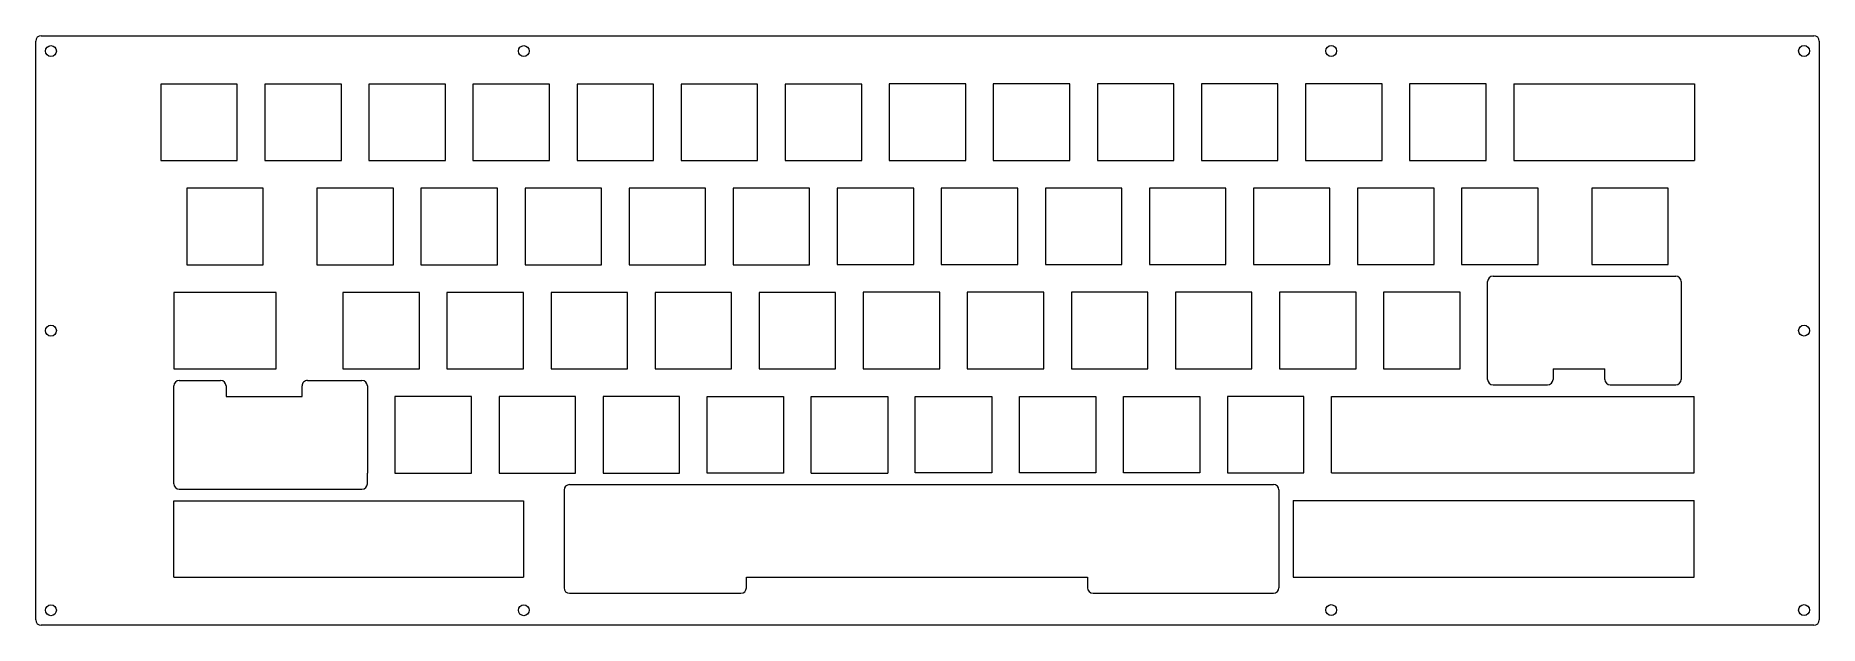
# Model space of a CAD drawing. Extents: x 56 to 382, y -130 to -22.
import ezdxf

# ---------------------------------------------------------------- set-up
doc = ezdxf.new("R2010")
doc.units = 0
doc.layers.get('0').update_dxf_attribs({"lineweight": 0})

msp = doc.modelspace()

# ---------------------------------------------------------------- linework, layer by layer
for p, q in [((56.83, -22.25), (381.32, -22.25)), ((55.83, -129.09), (55.83, -23.25)), ((382.32, -23.25), (382.32, -129.09)), ((326.37, -31.08), (326.37, -45.08)), ((326.37, -31.08), (359.49, -31.08)), ((359.49, -31.08), (359.49, -45.08)), ((326.37, -45.08), (359.49, -45.08)), ((316.85, -50.13), (316.85, -64.13)), ((330.85, -50.13), (316.85, -50.13)), ((330.85, -64.13), (330.85, -50.13)), ((316.85, -64.13), (330.85, -64.13)), ((321.61, -69.18), (321.61, -67.24)), ((322.61, -66.24), (356.04, -66.24)), ((357.04, -67.24), (357.04, -85.12)), ((321.61, -83.18), (321.61, -69.18)), ((321.61, -85.12), (321.61, -83.18)), ((333.57, -83.18), (333.57, -85.12)), ((333.57, -83.18), (343.04, -83.18)), ((343.04, -85.12), (343.04, -83.18)), ((81.11, -88.25), (81.11, -86.31)), ((82.11, -85.31), (89.68, -85.31)), ((90.68, -86.31), (90.68, -88.25)), ((104.58, -88.25), (104.58, -86.31)), ((105.58, -85.31), (115.54, -85.31)), ((116.54, -86.31), (116.54, -88.25)), ((322.61, -86.12), (332.57, -86.12)), ((344.04, -86.12), (356.04, -86.12)), ((81.11, -102.25), (81.11, -88.25)), ((90.68, -88.25), (104.58, -88.25)), ((116.54, -88.25), (116.54, -102.25)), ((178.74, -102.25), (178.74, -88.25)), ((178.74, -88.25), (192.74, -88.25)), ((192.74, -88.25), (192.74, -102.25)), ((197.79, -102.25), (197.79, -88.25)), ((197.79, -88.25), (211.79, -88.25)), ((211.79, -88.25), (211.79, -102.25)), ((216.84, -102.23), (216.84, -88.23)), ((216.84, -88.23), (230.84, -88.23)), ((230.84, -88.23), (230.84, -102.23)), ((235.89, -102.23), (235.89, -88.23)), ((235.89, -88.23), (249.89, -88.23)), ((249.89, -88.23), (249.89, -102.23)), ((254.94, -102.23), (254.94, -88.23)), ((254.94, -88.23), (268.94, -88.23)), ((268.94, -88.23), (268.94, -102.23)), ((293.04, -102.23), (293.04, -88.23)), ((293.04, -88.23), (359.42, -88.23)), ((359.42, -102.23), (359.42, -88.23)), ((81.11, -104.19), (81.11, -102.25)), ((116.54, -104.19), (116.54, -102.25)), ((153.54, -104.36), (282.41, -104.34)), ((192.74, -102.25), (178.74, -102.25)), ((197.79, -102.25), (211.79, -102.25)), ((230.84, -102.23), (216.84, -102.23)), ((249.89, -102.23), (235.89, -102.23)), ((268.94, -102.23), (254.94, -102.23)), ((293.04, -102.23), (359.42, -102.23)), ((81.11, -121.3), (81.11, -107.3)), ((81.11, -107.3), (145.11, -107.3)), ((82.11, -105.19), (115.54, -105.19)), ((145.11, -107.3), (145.11, -121.3)), ((152.54, -105.36), (152.54, -107.3)), ((152.54, -107.3), (152.54, -121.3)), ((283.41, -105.34), (283.41, -123.22)), ((286, -107.28), (286, -121.28)), ((286, -107.28), (359.42, -107.28)), ((359.42, -121.28), (359.42, -107.28)), ((81.11, -121.3), (145.11, -121.3)), ((152.54, -121.3), (152.54, -123.24)), ((185.93, -121.3), (248.37, -121.28)), ((185.93, -123.24), (185.93, -121.3)), ((248.37, -121.28), (248.37, -123.22)), ((286, -121.28), (359.42, -121.28)), ((153.54, -124.24), (184.93, -124.24)), ((249.37, -124.22), (282.41, -124.22)), ((381.32, -130.09), (56.83, -130.09))]:
    msp.add_line(p, q)
for points in [[(78.72, -45.1), (92.73, -45.1), (92.73, -31.1), (78.72, -31.1)], [(97.77, -31.1), (97.77, -45.1), (111.78, -45.1), (111.78, -31.1)], [(116.82, -31.1), (116.82, -45.1), (130.83, -45.1), (130.83, -31.1)], [(135.87, -31.1), (135.87, -45.1), (149.88, -45.1), (149.88, -31.1)], [(168.93, -45.1), (168.93, -31.1), (154.92, -31.1), (154.92, -45.1)], [(173.97, -45.1), (187.98, -45.1), (187.98, -31.1), (173.97, -31.1)], [(193.02, -31.1), (193.02, -45.1), (207.03, -45.1), (207.03, -31.1)], [(212.07, -45.08), (226.07, -45.08), (226.07, -31.08), (212.07, -31.08)], [(245.12, -31.08), (231.12, -31.08), (231.12, -45.08), (245.12, -45.08)], [(250.17, -31.08), (250.17, -45.08), (264.17, -45.08), (264.17, -31.08)], [(283.22, -31.08), (269.22, -31.08), (269.22, -45.08), (283.22, -45.08)], [(288.27, -31.08), (288.27, -45.08), (302.27, -45.08), (302.27, -31.08)], [(321.32, -45.08), (321.32, -31.08), (307.32, -31.08), (307.32, -45.08)], [(83.49, -50.15), (83.49, -64.15), (97.49, -64.15), (97.49, -50.15)], [(107.3, -50.15), (107.3, -64.15), (121.3, -64.15), (121.3, -50.15)], [(126.35, -50.15), (126.35, -64.15), (140.35, -64.15), (140.35, -50.15)], [(145.4, -50.15), (145.4, -64.15), (159.4, -64.15), (159.4, -50.15)], [(178.45, -64.15), (178.45, -50.15), (164.45, -50.15), (164.45, -64.15)], [(183.5, -50.15), (183.5, -64.15), (197.5, -64.15), (197.5, -50.15)], [(202.55, -64.13), (216.55, -64.13), (216.55, -50.13), (202.55, -50.13)], [(221.6, -50.13), (221.6, -64.13), (235.6, -64.13), (235.6, -50.13)], [(254.65, -64.13), (254.65, -50.13), (240.65, -50.13), (240.65, -64.13)], [(273.7, -50.13), (259.7, -50.13), (259.7, -64.13), (273.7, -64.13)], [(292.75, -64.13), (292.75, -50.13), (278.75, -50.13), (278.75, -64.13)], [(311.8, -64.13), (311.8, -50.13), (297.8, -50.13), (297.8, -64.13)], [(354.66, -64.13), (354.66, -50.13), (340.66, -50.13), (340.66, -64.13)], [(81.11, -83.2), (99.87, -83.2), (99.87, -69.2), (81.11, -69.2)], [(126.06, -83.2), (126.06, -69.2), (112.06, -69.2), (112.06, -83.2)], [(145.11, -69.2), (131.11, -69.2), (131.11, -83.2), (145.11, -83.2)], [(164.16, -83.2), (164.16, -69.2), (150.16, -69.2), (150.16, -83.2)], [(169.21, -83.2), (183.21, -83.2), (183.21, -69.2), (169.21, -69.2)], [(202.26, -83.2), (202.26, -69.2), (188.26, -69.2), (188.26, -83.2)], [(207.31, -69.18), (207.31, -83.18), (221.31, -83.18), (221.31, -69.18)], [(226.36, -83.18), (240.36, -83.18), (240.36, -69.18), (226.36, -69.18)], [(259.41, -69.18), (245.41, -69.18), (245.41, -83.18), (259.41, -83.18)], [(278.46, -83.18), (278.46, -69.18), (264.46, -69.18), (264.46, -83.18)], [(297.51, -69.18), (283.51, -69.18), (283.51, -83.18), (297.51, -83.18)], [(316.56, -69.18), (302.56, -69.18), (302.56, -83.18), (316.56, -83.18)], [(121.59, -88.25), (121.59, -102.25), (135.59, -102.25), (135.59, -88.25)], [(140.64, -88.25), (140.64, -102.25), (154.64, -102.25), (154.64, -88.25)], [(159.69, -102.25), (173.69, -102.25), (173.69, -88.25), (159.69, -88.25)], [(273.99, -102.23), (287.99, -102.23), (287.99, -88.23), (273.99, -88.23)]]:
    msp.add_lwpolyline(points, close=True)
for centre in [(58.62, -25.07), (145.18, -25.07), (292.97, -25.05), (379.53, -25.05), (58.62, -76.2), (379.53, -76.18), (58.62, -127.33), (145.18, -127.33), (292.97, -127.3), (379.53, -127.3)]:
    msp.add_circle(centre, 1)
for centre, start, end in [((56.83, -23.25), 90, 180), ((381.32, -23.25), 0, 90), ((322.61, -67.24), 90, 180), ((356.04, -67.24), 0.0004, 89.9998), ((82.11, -86.31), 90, 180), ((89.68, -86.31), 0, 90), ((105.58, -86.31), 89.9998, 180.0002), ((115.54, -86.31), 0, 90), ((322.61, -85.12), 180, 270), ((332.57, -85.12), 270, 0), ((344.04, -85.12), 180, 270), ((356.04, -85.12), 270, 0), ((82.11, -104.19), 180, 270), ((115.54, -104.19), 270, 360), ((153.54, -105.36), 90, 180), ((282.41, -105.34), 360, 89.9999), ((153.54, -123.24), 180, 269.9999), ((184.93, -123.24), 270, 0), ((249.37, -123.22), 180, 270), ((282.41, -123.22), 270, 0), ((56.83, -129.09), 180, 270), ((381.32, -129.09), 270, 0)]:
    msp.add_arc(centre, 1, start, end)

doc.saveas('drawing.dxf')
